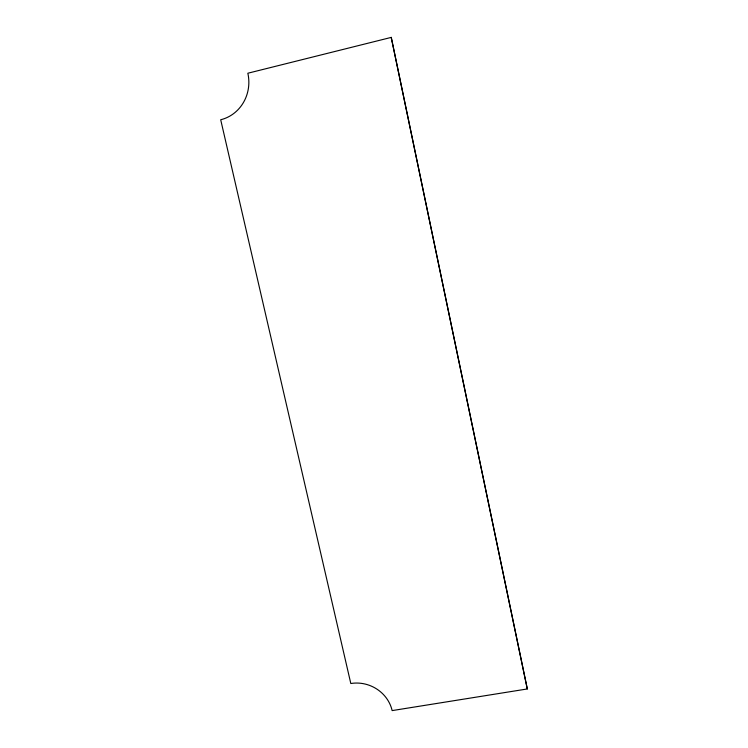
<?xml version="1.0" encoding="UTF-8"?>
<svg xmlns="http://www.w3.org/2000/svg" width="748" height="748" viewBox="0 0 748 748"><rect width="100%" height="100%" fill="white"/><g stroke="black" fill="none" stroke-linecap="round" stroke-linejoin="round"><path stroke-width="1.12" d="M391.241 37.4L247.84 73.229A38.784 36.68 85.9 0 1 220.697 119.755L350.812 683.513A34.866 32.416 23.5 0 1 392.139 710.6L527.303 688.955L391.241 37.4L527.303 688.955"/></g></svg>
